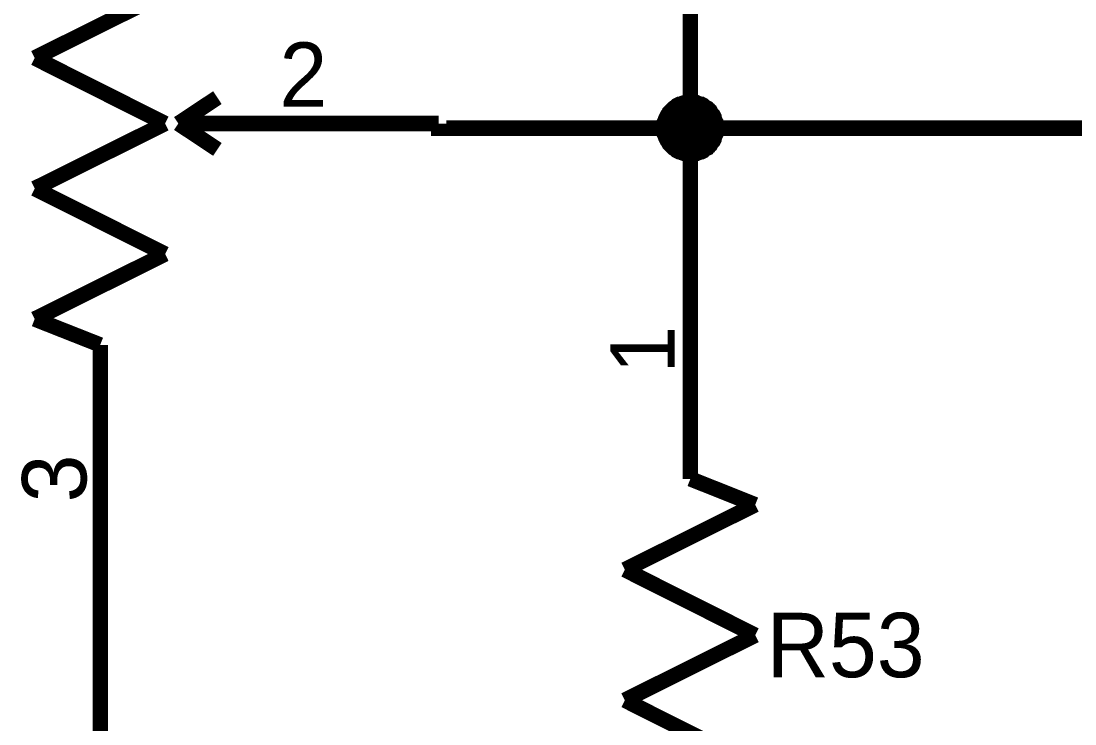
# Model space of a CAD drawing. Header units: millimetres. Extents: x 0 to 800, y 0 to 567.
# Drawn here: x 194.76 to 215.3, y 221.47 to 235.16 of the extents above; entities that cross this region are included whole.
import ezdxf

# ---------------------------------------------------------------- set-up
doc = ezdxf.new("R2010")
doc.units = ezdxf.units.MM
doc.layers.add('Sheet', color=255, linetype='Continuous')

msp = doc.modelspace()

# ---------------------------------------------------------------- linework, layer by layer
at = {"layer": 'Sheet'}
for points, const_width in [([(207.809, 239.622), (207.809, 234.549)], 0.3), ([(197.572, 235.702), (195.03, 234.437)], 0.3), ([(195.03, 234.437), (197.572, 233.16)], 0.3), ([(207.809, 234.549), (207.809, 233.07), (207.809, 231.323)], 0.3), ([(197.83, 233.16), (198.591, 233.664)], 0.3), ([(207.294, 233.07), (207.294, 233.093), (207.294, 233.126), (207.305, 233.149), (207.305, 233.171), (207.305, 233.194), (207.316, 233.216), (207.327, 233.25), (207.338, 233.272), (207.35, 233.294), (207.361, 233.317), (207.372, 233.328), (207.383, 233.35), (207.394, 233.373), (207.417, 233.395), (207.428, 233.406), (207.45, 233.429), (207.462, 233.44), (207.484, 233.462), (207.506, 233.474), (207.518, 233.485), (207.54, 233.507), (207.562, 233.518), (207.585, 233.53), (207.607, 233.53), (207.63, 233.541), (207.652, 233.552), (207.686, 233.563), (207.708, 233.563), (207.73, 233.563), (207.753, 233.574), (207.786, 233.574), (207.809, 233.574)], 0.3), ([(207.294, 233.07), (207.294, 233.093), (207.294, 233.126), (207.305, 233.149), (207.305, 233.171), (207.305, 233.194), (207.316, 233.216), (207.327, 233.25), (207.338, 233.272), (207.35, 233.294), (207.361, 233.317), (207.372, 233.328), (207.383, 233.35), (207.394, 233.373), (207.417, 233.395), (207.428, 233.406), (207.45, 233.429), (207.462, 233.44), (207.484, 233.462), (207.506, 233.474), (207.518, 233.485), (207.54, 233.507), (207.562, 233.518), (207.585, 233.53), (207.607, 233.53), (207.63, 233.541), (207.652, 233.552), (207.686, 233.563), (207.708, 233.563), (207.73, 233.563), (207.753, 233.574), (207.786, 233.574), (207.809, 233.574)], 0.3), ([(207.294, 233.07), (207.294, 233.093), (207.294, 233.126), (207.305, 233.149), (207.305, 233.171), (207.305, 233.194), (207.316, 233.216), (207.327, 233.25), (207.338, 233.272), (207.35, 233.294), (207.361, 233.317), (207.372, 233.328), (207.383, 233.35), (207.394, 233.373), (207.417, 233.395), (207.428, 233.406), (207.45, 233.429), (207.462, 233.44), (207.484, 233.462), (207.506, 233.474), (207.518, 233.485), (207.54, 233.507), (207.562, 233.518), (207.585, 233.53), (207.607, 233.53), (207.63, 233.541), (207.652, 233.552), (207.686, 233.563), (207.708, 233.563), (207.73, 233.563), (207.753, 233.574), (207.786, 233.574), (207.809, 233.574)], 0.3), ([(207.294, 233.07), (207.294, 233.093), (207.294, 233.126), (207.305, 233.149), (207.305, 233.171), (207.305, 233.194), (207.316, 233.216), (207.327, 233.25), (207.338, 233.272), (207.35, 233.294), (207.361, 233.317), (207.372, 233.328), (207.383, 233.35), (207.394, 233.373), (207.417, 233.395), (207.428, 233.406), (207.45, 233.429), (207.462, 233.44), (207.484, 233.462), (207.506, 233.474), (207.518, 233.485), (207.54, 233.507), (207.562, 233.518), (207.585, 233.53), (207.607, 233.53), (207.63, 233.541), (207.652, 233.552), (207.686, 233.563), (207.708, 233.563), (207.73, 233.563), (207.753, 233.574), (207.786, 233.574), (207.809, 233.574)], 0.3), ([(207.294, 233.07), (207.294, 233.093), (207.294, 233.126), (207.305, 233.149), (207.305, 233.171), (207.305, 233.194), (207.316, 233.216), (207.327, 233.25), (207.338, 233.272), (207.35, 233.294), (207.361, 233.317), (207.372, 233.328), (207.383, 233.35), (207.394, 233.373), (207.417, 233.395), (207.428, 233.406), (207.45, 233.429), (207.462, 233.44), (207.484, 233.462), (207.506, 233.474), (207.518, 233.485), (207.54, 233.507), (207.562, 233.518), (207.585, 233.53), (207.607, 233.53), (207.63, 233.541), (207.652, 233.552), (207.686, 233.563), (207.708, 233.563), (207.73, 233.563), (207.753, 233.574), (207.786, 233.574), (207.809, 233.574)], 0.3), ([(207.294, 233.07), (207.294, 233.093), (207.294, 233.126), (207.305, 233.149), (207.305, 233.171), (207.305, 233.194), (207.316, 233.216), (207.327, 233.25), (207.338, 233.272), (207.35, 233.294), (207.361, 233.317), (207.372, 233.328), (207.383, 233.35), (207.394, 233.373), (207.417, 233.395), (207.428, 233.406), (207.45, 233.429), (207.462, 233.44), (207.484, 233.462), (207.506, 233.474), (207.518, 233.485), (207.54, 233.507), (207.562, 233.518), (207.585, 233.53), (207.607, 233.53), (207.63, 233.541), (207.652, 233.552), (207.686, 233.563), (207.708, 233.563), (207.73, 233.563), (207.753, 233.574), (207.786, 233.574), (207.809, 233.574)], 0.3), ([(207.294, 233.07), (207.294, 233.093), (207.294, 233.126), (207.305, 233.149), (207.305, 233.171), (207.305, 233.194), (207.316, 233.216), (207.327, 233.25), (207.338, 233.272), (207.35, 233.294), (207.361, 233.317), (207.372, 233.328), (207.383, 233.35), (207.394, 233.373), (207.417, 233.395), (207.428, 233.406), (207.45, 233.429), (207.462, 233.44), (207.484, 233.462), (207.506, 233.474), (207.518, 233.485), (207.54, 233.507), (207.562, 233.518), (207.585, 233.53), (207.607, 233.53), (207.63, 233.541), (207.652, 233.552), (207.686, 233.563), (207.708, 233.563), (207.73, 233.563), (207.753, 233.574), (207.786, 233.574), (207.809, 233.574)], 0.0991), ([(207.294, 233.07), (207.294, 233.093), (207.294, 233.126), (207.305, 233.149), (207.305, 233.171), (207.305, 233.194), (207.316, 233.216), (207.327, 233.25), (207.338, 233.272), (207.35, 233.294), (207.361, 233.317), (207.372, 233.328), (207.383, 233.35), (207.394, 233.373), (207.417, 233.395), (207.428, 233.406), (207.45, 233.429), (207.462, 233.44), (207.484, 233.462), (207.506, 233.474), (207.518, 233.485), (207.54, 233.507), (207.562, 233.518), (207.585, 233.53), (207.607, 233.53), (207.63, 233.541), (207.652, 233.552), (207.686, 233.563), (207.708, 233.563), (207.73, 233.563), (207.753, 233.574), (207.786, 233.574), (207.809, 233.574)], 0.0991), ([(207.294, 233.07), (207.294, 233.093), (207.294, 233.126), (207.305, 233.149), (207.305, 233.171), (207.305, 233.194), (207.316, 233.216), (207.327, 233.25), (207.338, 233.272), (207.35, 233.294), (207.361, 233.317), (207.372, 233.328), (207.383, 233.35), (207.394, 233.373), (207.417, 233.395), (207.428, 233.406), (207.45, 233.429), (207.462, 233.44), (207.484, 233.462), (207.506, 233.474), (207.518, 233.485), (207.54, 233.507), (207.562, 233.518), (207.585, 233.53), (207.607, 233.53), (207.63, 233.541), (207.652, 233.552), (207.686, 233.563), (207.708, 233.563), (207.73, 233.563), (207.753, 233.574), (207.786, 233.574), (207.809, 233.574)], 0.0991), ([(207.294, 233.07), (207.294, 233.093), (207.294, 233.126), (207.305, 233.149), (207.305, 233.171), (207.305, 233.194), (207.316, 233.216), (207.327, 233.25), (207.338, 233.272), (207.35, 233.294), (207.361, 233.317), (207.372, 233.328), (207.383, 233.35), (207.394, 233.373), (207.417, 233.395), (207.428, 233.406), (207.45, 233.429), (207.462, 233.44), (207.484, 233.462), (207.506, 233.474), (207.518, 233.485), (207.54, 233.507), (207.562, 233.518), (207.585, 233.53), (207.607, 233.53), (207.63, 233.541), (207.652, 233.552), (207.686, 233.563), (207.708, 233.563), (207.73, 233.563), (207.753, 233.574), (207.786, 233.574), (207.809, 233.574)], 0.0991), ([(207.294, 233.07), (207.294, 233.093), (207.294, 233.126), (207.305, 233.149), (207.305, 233.171), (207.305, 233.194), (207.316, 233.216), (207.327, 233.25), (207.338, 233.272), (207.35, 233.294), (207.361, 233.317), (207.372, 233.328), (207.383, 233.35), (207.394, 233.373), (207.417, 233.395), (207.428, 233.406), (207.45, 233.429), (207.462, 233.44), (207.484, 233.462), (207.506, 233.474), (207.518, 233.485), (207.54, 233.507), (207.562, 233.518), (207.585, 233.53), (207.607, 233.53), (207.63, 233.541), (207.652, 233.552), (207.686, 233.563), (207.708, 233.563), (207.73, 233.563), (207.753, 233.574), (207.786, 233.574), (207.809, 233.574)], 0.0991), ([(207.294, 233.07), (207.294, 233.093), (207.294, 233.126), (207.305, 233.149), (207.305, 233.171), (207.305, 233.194), (207.316, 233.216), (207.327, 233.25), (207.338, 233.272), (207.35, 233.294), (207.361, 233.317), (207.372, 233.328), (207.383, 233.35), (207.394, 233.373), (207.417, 233.395), (207.428, 233.406), (207.45, 233.429), (207.462, 233.44), (207.484, 233.462), (207.506, 233.474), (207.518, 233.485), (207.54, 233.507), (207.562, 233.518), (207.585, 233.53), (207.607, 233.53), (207.63, 233.541), (207.652, 233.552), (207.686, 233.563), (207.708, 233.563), (207.73, 233.563), (207.753, 233.574), (207.786, 233.574), (207.809, 233.574)], 0.0991), ([(207.809, 233.574), (207.809, 233.574)], 0.3), ([(207.809, 233.574), (207.831, 233.574), (207.865, 233.574), (207.887, 233.563), (207.91, 233.563), (207.932, 233.563), (207.954, 233.552), (207.988, 233.541), (208.01, 233.53), (208.033, 233.53), (208.055, 233.518), (208.066, 233.507), (208.089, 233.485), (208.111, 233.474), (208.134, 233.462), (208.145, 233.44), (208.167, 233.429), (208.178, 233.406), (208.201, 233.395), (208.212, 233.373), (208.223, 233.35), (208.246, 233.328), (208.257, 233.317), (208.268, 233.294), (208.268, 233.272), (208.279, 233.25), (208.29, 233.216), (208.302, 233.194), (208.302, 233.171), (208.302, 233.149), (208.313, 233.126), (208.313, 233.093), (208.313, 233.07)], 0.3), ([(207.809, 233.574), (207.809, 233.574)], 0.3), ([(207.809, 233.574), (207.831, 233.574), (207.865, 233.574), (207.887, 233.563), (207.91, 233.563), (207.932, 233.563), (207.954, 233.552), (207.988, 233.541), (208.01, 233.53), (208.033, 233.53), (208.055, 233.518), (208.066, 233.507), (208.089, 233.485), (208.111, 233.474), (208.134, 233.462), (208.145, 233.44), (208.167, 233.429), (208.178, 233.406), (208.201, 233.395), (208.212, 233.373), (208.223, 233.35), (208.246, 233.328), (208.257, 233.317), (208.268, 233.294), (208.268, 233.272), (208.279, 233.25), (208.29, 233.216), (208.302, 233.194), (208.302, 233.171), (208.302, 233.149), (208.313, 233.126), (208.313, 233.093), (208.313, 233.07)], 0.3), ([(207.809, 233.574), (207.809, 233.574)], 0.3), ([(207.809, 233.574), (207.831, 233.574), (207.865, 233.574), (207.887, 233.563), (207.91, 233.563), (207.932, 233.563), (207.954, 233.552), (207.988, 233.541), (208.01, 233.53), (208.033, 233.53), (208.055, 233.518), (208.066, 233.507), (208.089, 233.485), (208.111, 233.474), (208.134, 233.462), (208.145, 233.44), (208.167, 233.429), (208.178, 233.406), (208.201, 233.395), (208.212, 233.373), (208.223, 233.35), (208.246, 233.328), (208.257, 233.317), (208.268, 233.294), (208.268, 233.272), (208.279, 233.25), (208.29, 233.216), (208.302, 233.194), (208.302, 233.171), (208.302, 233.149), (208.313, 233.126), (208.313, 233.093), (208.313, 233.07)], 0.3), ([(207.809, 233.574), (207.809, 233.574)], 0.3), ([(207.809, 233.574), (207.831, 233.574), (207.865, 233.574), (207.887, 233.563), (207.91, 233.563), (207.932, 233.563), (207.954, 233.552), (207.988, 233.541), (208.01, 233.53), (208.033, 233.53), (208.055, 233.518), (208.066, 233.507), (208.089, 233.485), (208.111, 233.474), (208.134, 233.462), (208.145, 233.44), (208.167, 233.429), (208.178, 233.406), (208.201, 233.395), (208.212, 233.373), (208.223, 233.35), (208.246, 233.328), (208.257, 233.317), (208.268, 233.294), (208.268, 233.272), (208.279, 233.25), (208.29, 233.216), (208.302, 233.194), (208.302, 233.171), (208.302, 233.149), (208.313, 233.126), (208.313, 233.093), (208.313, 233.07)], 0.3), ([(207.809, 233.574), (207.809, 233.574)], 0.3), ([(207.809, 233.574), (207.831, 233.574), (207.865, 233.574), (207.887, 233.563), (207.91, 233.563), (207.932, 233.563), (207.954, 233.552), (207.988, 233.541), (208.01, 233.53), (208.033, 233.53), (208.055, 233.518), (208.066, 233.507), (208.089, 233.485), (208.111, 233.474), (208.134, 233.462), (208.145, 233.44), (208.167, 233.429), (208.178, 233.406), (208.201, 233.395), (208.212, 233.373), (208.223, 233.35), (208.246, 233.328), (208.257, 233.317), (208.268, 233.294), (208.268, 233.272), (208.279, 233.25), (208.29, 233.216), (208.302, 233.194), (208.302, 233.171), (208.302, 233.149), (208.313, 233.126), (208.313, 233.093), (208.313, 233.07)], 0.3), ([(207.809, 233.574), (207.809, 233.574)], 0.3), ([(207.809, 233.574), (207.831, 233.574), (207.865, 233.574), (207.887, 233.563), (207.91, 233.563), (207.932, 233.563), (207.954, 233.552), (207.988, 233.541), (208.01, 233.53), (208.033, 233.53), (208.055, 233.518), (208.066, 233.507), (208.089, 233.485), (208.111, 233.474), (208.134, 233.462), (208.145, 233.44), (208.167, 233.429), (208.178, 233.406), (208.201, 233.395), (208.212, 233.373), (208.223, 233.35), (208.246, 233.328), (208.257, 233.317), (208.268, 233.294), (208.268, 233.272), (208.279, 233.25), (208.29, 233.216), (208.302, 233.194), (208.302, 233.171), (208.302, 233.149), (208.313, 233.126), (208.313, 233.093), (208.313, 233.07)], 0.3), ([(207.809, 233.574), (207.809, 233.574)], 0.0991), ([(207.809, 233.574), (207.831, 233.574), (207.865, 233.574), (207.887, 233.563), (207.91, 233.563), (207.932, 233.563), (207.954, 233.552), (207.988, 233.541), (208.01, 233.53), (208.033, 233.53), (208.055, 233.518), (208.066, 233.507), (208.089, 233.485), (208.111, 233.474), (208.134, 233.462), (208.145, 233.44), (208.167, 233.429), (208.178, 233.406), (208.201, 233.395), (208.212, 233.373), (208.223, 233.35), (208.246, 233.328), (208.257, 233.317), (208.268, 233.294), (208.268, 233.272), (208.279, 233.25), (208.29, 233.216), (208.302, 233.194), (208.302, 233.171), (208.302, 233.149), (208.313, 233.126), (208.313, 233.093), (208.313, 233.07)], 0.0991), ([(207.809, 233.574), (207.809, 233.574)], 0.0991), ([(207.809, 233.574), (207.831, 233.574), (207.865, 233.574), (207.887, 233.563), (207.91, 233.563), (207.932, 233.563), (207.954, 233.552), (207.988, 233.541), (208.01, 233.53), (208.033, 233.53), (208.055, 233.518), (208.066, 233.507), (208.089, 233.485), (208.111, 233.474), (208.134, 233.462), (208.145, 233.44), (208.167, 233.429), (208.178, 233.406), (208.201, 233.395), (208.212, 233.373), (208.223, 233.35), (208.246, 233.328), (208.257, 233.317), (208.268, 233.294), (208.268, 233.272), (208.279, 233.25), (208.29, 233.216), (208.302, 233.194), (208.302, 233.171), (208.302, 233.149), (208.313, 233.126), (208.313, 233.093), (208.313, 233.07)], 0.0991), ([(207.809, 233.574), (207.809, 233.574)], 0.0991), ([(207.809, 233.574), (207.831, 233.574), (207.865, 233.574), (207.887, 233.563), (207.91, 233.563), (207.932, 233.563), (207.954, 233.552), (207.988, 233.541), (208.01, 233.53), (208.033, 233.53), (208.055, 233.518), (208.066, 233.507), (208.089, 233.485), (208.111, 233.474), (208.134, 233.462), (208.145, 233.44), (208.167, 233.429), (208.178, 233.406), (208.201, 233.395), (208.212, 233.373), (208.223, 233.35), (208.246, 233.328), (208.257, 233.317), (208.268, 233.294), (208.268, 233.272), (208.279, 233.25), (208.29, 233.216), (208.302, 233.194), (208.302, 233.171), (208.302, 233.149), (208.313, 233.126), (208.313, 233.093), (208.313, 233.07)], 0.0991), ([(207.809, 233.574), (207.809, 233.574)], 0.0991), ([(207.809, 233.574), (207.831, 233.574), (207.865, 233.574), (207.887, 233.563), (207.91, 233.563), (207.932, 233.563), (207.954, 233.552), (207.988, 233.541), (208.01, 233.53), (208.033, 233.53), (208.055, 233.518), (208.066, 233.507), (208.089, 233.485), (208.111, 233.474), (208.134, 233.462), (208.145, 233.44), (208.167, 233.429), (208.178, 233.406), (208.201, 233.395), (208.212, 233.373), (208.223, 233.35), (208.246, 233.328), (208.257, 233.317), (208.268, 233.294), (208.268, 233.272), (208.279, 233.25), (208.29, 233.216), (208.302, 233.194), (208.302, 233.171), (208.302, 233.149), (208.313, 233.126), (208.313, 233.093), (208.313, 233.07)], 0.0991), ([(207.809, 233.574), (207.809, 233.574)], 0.0991), ([(207.809, 233.574), (207.831, 233.574), (207.865, 233.574), (207.887, 233.563), (207.91, 233.563), (207.932, 233.563), (207.954, 233.552), (207.988, 233.541), (208.01, 233.53), (208.033, 233.53), (208.055, 233.518), (208.066, 233.507), (208.089, 233.485), (208.111, 233.474), (208.134, 233.462), (208.145, 233.44), (208.167, 233.429), (208.178, 233.406), (208.201, 233.395), (208.212, 233.373), (208.223, 233.35), (208.246, 233.328), (208.257, 233.317), (208.268, 233.294), (208.268, 233.272), (208.279, 233.25), (208.29, 233.216), (208.302, 233.194), (208.302, 233.171), (208.302, 233.149), (208.313, 233.126), (208.313, 233.093), (208.313, 233.07)], 0.0991), ([(207.809, 233.574), (207.809, 233.574)], 0.0991), ([(207.809, 233.574), (207.831, 233.574), (207.865, 233.574), (207.887, 233.563), (207.91, 233.563), (207.932, 233.563), (207.954, 233.552), (207.988, 233.541), (208.01, 233.53), (208.033, 233.53), (208.055, 233.518), (208.066, 233.507), (208.089, 233.485), (208.111, 233.474), (208.134, 233.462), (208.145, 233.44), (208.167, 233.429), (208.178, 233.406), (208.201, 233.395), (208.212, 233.373), (208.223, 233.35), (208.246, 233.328), (208.257, 233.317), (208.268, 233.294), (208.268, 233.272), (208.279, 233.25), (208.29, 233.216), (208.302, 233.194), (208.302, 233.171), (208.302, 233.149), (208.313, 233.126), (208.313, 233.093), (208.313, 233.07)], 0.0991), ([(197.572, 233.16), (195.03, 231.894)], 0.3), ([(197.83, 233.16), (198.591, 232.656)], 0.3), ([(197.83, 233.16), (202.903, 233.16)], 0.3), ([(202.903, 233.16), (202.903, 233.07), (207.809, 233.07)], 0.3), ([(207.809, 232.566), (207.786, 232.566), (207.753, 232.566), (207.73, 232.578), (207.708, 232.578), (207.686, 232.578), (207.652, 232.589), (207.63, 232.6), (207.607, 232.611), (207.585, 232.611), (207.562, 232.622), (207.54, 232.634), (207.518, 232.656), (207.506, 232.667), (207.484, 232.678), (207.462, 232.701), (207.45, 232.712), (207.428, 232.734), (207.417, 232.746), (207.394, 232.768), (207.383, 232.79), (207.372, 232.813), (207.361, 232.824), (207.35, 232.846), (207.338, 232.869), (207.327, 232.891), (207.316, 232.925), (207.305, 232.947), (207.305, 232.97), (207.305, 232.992), (207.294, 233.014), (207.294, 233.048), (207.294, 233.07)], 0.3), ([(207.294, 233.07), (207.294, 233.07)], 0.3), ([(207.809, 232.566), (207.786, 232.566), (207.753, 232.566), (207.73, 232.578), (207.708, 232.578), (207.686, 232.578), (207.652, 232.589), (207.63, 232.6), (207.607, 232.611), (207.585, 232.611), (207.562, 232.622), (207.54, 232.634), (207.518, 232.656), (207.506, 232.667), (207.484, 232.678), (207.462, 232.701), (207.45, 232.712), (207.428, 232.734), (207.417, 232.746), (207.394, 232.768), (207.383, 232.79), (207.372, 232.813), (207.361, 232.824), (207.35, 232.846), (207.338, 232.869), (207.327, 232.891), (207.316, 232.925), (207.305, 232.947), (207.305, 232.97), (207.305, 232.992), (207.294, 233.014), (207.294, 233.048), (207.294, 233.07)], 0.3), ([(207.294, 233.07), (207.294, 233.07)], 0.3), ([(207.809, 232.566), (207.786, 232.566), (207.753, 232.566), (207.73, 232.578), (207.708, 232.578), (207.686, 232.578), (207.652, 232.589), (207.63, 232.6), (207.607, 232.611), (207.585, 232.611), (207.562, 232.622), (207.54, 232.634), (207.518, 232.656), (207.506, 232.667), (207.484, 232.678), (207.462, 232.701), (207.45, 232.712), (207.428, 232.734), (207.417, 232.746), (207.394, 232.768), (207.383, 232.79), (207.372, 232.813), (207.361, 232.824), (207.35, 232.846), (207.338, 232.869), (207.327, 232.891), (207.316, 232.925), (207.305, 232.947), (207.305, 232.97), (207.305, 232.992), (207.294, 233.014), (207.294, 233.048), (207.294, 233.07)], 0.3), ([(207.294, 233.07), (207.294, 233.07)], 0.3), ([(207.809, 232.566), (207.786, 232.566), (207.753, 232.566), (207.73, 232.578), (207.708, 232.578), (207.686, 232.578), (207.652, 232.589), (207.63, 232.6), (207.607, 232.611), (207.585, 232.611), (207.562, 232.622), (207.54, 232.634), (207.518, 232.656), (207.506, 232.667), (207.484, 232.678), (207.462, 232.701), (207.45, 232.712), (207.428, 232.734), (207.417, 232.746), (207.394, 232.768), (207.383, 232.79), (207.372, 232.813), (207.361, 232.824), (207.35, 232.846), (207.338, 232.869), (207.327, 232.891), (207.316, 232.925), (207.305, 232.947), (207.305, 232.97), (207.305, 232.992), (207.294, 233.014), (207.294, 233.048), (207.294, 233.07)], 0.3), ([(207.294, 233.07), (207.294, 233.07)], 0.3), ([(207.809, 232.566), (207.786, 232.566), (207.753, 232.566), (207.73, 232.578), (207.708, 232.578), (207.686, 232.578), (207.652, 232.589), (207.63, 232.6), (207.607, 232.611), (207.585, 232.611), (207.562, 232.622), (207.54, 232.634), (207.518, 232.656), (207.506, 232.667), (207.484, 232.678), (207.462, 232.701), (207.45, 232.712), (207.428, 232.734), (207.417, 232.746), (207.394, 232.768), (207.383, 232.79), (207.372, 232.813), (207.361, 232.824), (207.35, 232.846), (207.338, 232.869), (207.327, 232.891), (207.316, 232.925), (207.305, 232.947), (207.305, 232.97), (207.305, 232.992), (207.294, 233.014), (207.294, 233.048), (207.294, 233.07)], 0.3), ([(207.294, 233.07), (207.294, 233.07)], 0.3), ([(207.809, 232.566), (207.786, 232.566), (207.753, 232.566), (207.73, 232.578), (207.708, 232.578), (207.686, 232.578), (207.652, 232.589), (207.63, 232.6), (207.607, 232.611), (207.585, 232.611), (207.562, 232.622), (207.54, 232.634), (207.518, 232.656), (207.506, 232.667), (207.484, 232.678), (207.462, 232.701), (207.45, 232.712), (207.428, 232.734), (207.417, 232.746), (207.394, 232.768), (207.383, 232.79), (207.372, 232.813), (207.361, 232.824), (207.35, 232.846), (207.338, 232.869), (207.327, 232.891), (207.316, 232.925), (207.305, 232.947), (207.305, 232.97), (207.305, 232.992), (207.294, 233.014), (207.294, 233.048), (207.294, 233.07)], 0.3), ([(207.294, 233.07), (207.294, 233.07)], 0.3), ([(207.809, 232.566), (207.786, 232.566), (207.753, 232.566), (207.73, 232.578), (207.708, 232.578), (207.686, 232.578), (207.652, 232.589), (207.63, 232.6), (207.607, 232.611), (207.585, 232.611), (207.562, 232.622), (207.54, 232.634), (207.518, 232.656), (207.506, 232.667), (207.484, 232.678), (207.462, 232.701), (207.45, 232.712), (207.428, 232.734), (207.417, 232.746), (207.394, 232.768), (207.383, 232.79), (207.372, 232.813), (207.361, 232.824), (207.35, 232.846), (207.338, 232.869), (207.327, 232.891), (207.316, 232.925), (207.305, 232.947), (207.305, 232.97), (207.305, 232.992), (207.294, 233.014), (207.294, 233.048), (207.294, 233.07)], 0.0991), ([(207.294, 233.07), (207.294, 233.07)], 0.0991), ([(207.809, 232.566), (207.786, 232.566), (207.753, 232.566), (207.73, 232.578), (207.708, 232.578), (207.686, 232.578), (207.652, 232.589), (207.63, 232.6), (207.607, 232.611), (207.585, 232.611), (207.562, 232.622), (207.54, 232.634), (207.518, 232.656), (207.506, 232.667), (207.484, 232.678), (207.462, 232.701), (207.45, 232.712), (207.428, 232.734), (207.417, 232.746), (207.394, 232.768), (207.383, 232.79), (207.372, 232.813), (207.361, 232.824), (207.35, 232.846), (207.338, 232.869), (207.327, 232.891), (207.316, 232.925), (207.305, 232.947), (207.305, 232.97), (207.305, 232.992), (207.294, 233.014), (207.294, 233.048), (207.294, 233.07)], 0.0991), ([(207.294, 233.07), (207.294, 233.07)], 0.0991), ([(207.809, 232.566), (207.786, 232.566), (207.753, 232.566), (207.73, 232.578), (207.708, 232.578), (207.686, 232.578), (207.652, 232.589), (207.63, 232.6), (207.607, 232.611), (207.585, 232.611), (207.562, 232.622), (207.54, 232.634), (207.518, 232.656), (207.506, 232.667), (207.484, 232.678), (207.462, 232.701), (207.45, 232.712), (207.428, 232.734), (207.417, 232.746), (207.394, 232.768), (207.383, 232.79), (207.372, 232.813), (207.361, 232.824), (207.35, 232.846), (207.338, 232.869), (207.327, 232.891), (207.316, 232.925), (207.305, 232.947), (207.305, 232.97), (207.305, 232.992), (207.294, 233.014), (207.294, 233.048), (207.294, 233.07)], 0.0991), ([(207.294, 233.07), (207.294, 233.07)], 0.0991), ([(207.809, 232.566), (207.786, 232.566), (207.753, 232.566), (207.73, 232.578), (207.708, 232.578), (207.686, 232.578), (207.652, 232.589), (207.63, 232.6), (207.607, 232.611), (207.585, 232.611), (207.562, 232.622), (207.54, 232.634), (207.518, 232.656), (207.506, 232.667), (207.484, 232.678), (207.462, 232.701), (207.45, 232.712), (207.428, 232.734), (207.417, 232.746), (207.394, 232.768), (207.383, 232.79), (207.372, 232.813), (207.361, 232.824), (207.35, 232.846), (207.338, 232.869), (207.327, 232.891), (207.316, 232.925), (207.305, 232.947), (207.305, 232.97), (207.305, 232.992), (207.294, 233.014), (207.294, 233.048), (207.294, 233.07)], 0.0991), ([(207.294, 233.07), (207.294, 233.07)], 0.0991), ([(207.809, 232.566), (207.786, 232.566), (207.753, 232.566), (207.73, 232.578), (207.708, 232.578), (207.686, 232.578), (207.652, 232.589), (207.63, 232.6), (207.607, 232.611), (207.585, 232.611), (207.562, 232.622), (207.54, 232.634), (207.518, 232.656), (207.506, 232.667), (207.484, 232.678), (207.462, 232.701), (207.45, 232.712), (207.428, 232.734), (207.417, 232.746), (207.394, 232.768), (207.383, 232.79), (207.372, 232.813), (207.361, 232.824), (207.35, 232.846), (207.338, 232.869), (207.327, 232.891), (207.316, 232.925), (207.305, 232.947), (207.305, 232.97), (207.305, 232.992), (207.294, 233.014), (207.294, 233.048), (207.294, 233.07)], 0.0991), ([(207.294, 233.07), (207.294, 233.07)], 0.0991), ([(207.809, 232.566), (207.786, 232.566), (207.753, 232.566), (207.73, 232.578), (207.708, 232.578), (207.686, 232.578), (207.652, 232.589), (207.63, 232.6), (207.607, 232.611), (207.585, 232.611), (207.562, 232.622), (207.54, 232.634), (207.518, 232.656), (207.506, 232.667), (207.484, 232.678), (207.462, 232.701), (207.45, 232.712), (207.428, 232.734), (207.417, 232.746), (207.394, 232.768), (207.383, 232.79), (207.372, 232.813), (207.361, 232.824), (207.35, 232.846), (207.338, 232.869), (207.327, 232.891), (207.316, 232.925), (207.305, 232.947), (207.305, 232.97), (207.305, 232.992), (207.294, 233.014), (207.294, 233.048), (207.294, 233.07)], 0.0991), ([(207.294, 233.07), (207.294, 233.07)], 0.0991), ([(208.313, 233.07), (208.313, 233.048), (208.313, 233.014), (208.302, 232.992), (208.302, 232.97), (208.302, 232.947), (208.29, 232.925), (208.279, 232.891), (208.268, 232.869), (208.268, 232.846), (208.257, 232.824), (208.246, 232.813), (208.223, 232.79), (208.212, 232.768), (208.201, 232.746), (208.178, 232.734), (208.167, 232.712), (208.145, 232.701), (208.134, 232.678), (208.111, 232.667), (208.089, 232.656), (208.066, 232.634), (208.055, 232.622), (208.033, 232.611), (208.01, 232.611), (207.988, 232.6), (207.954, 232.589), (207.932, 232.578), (207.91, 232.578), (207.887, 232.578), (207.865, 232.566), (207.831, 232.566), (207.809, 232.566)], 0.3), ([(208.313, 233.07), (208.313, 233.048), (208.313, 233.014), (208.302, 232.992), (208.302, 232.97), (208.302, 232.947), (208.29, 232.925), (208.279, 232.891), (208.268, 232.869), (208.268, 232.846), (208.257, 232.824), (208.246, 232.813), (208.223, 232.79), (208.212, 232.768), (208.201, 232.746), (208.178, 232.734), (208.167, 232.712), (208.145, 232.701), (208.134, 232.678), (208.111, 232.667), (208.089, 232.656), (208.066, 232.634), (208.055, 232.622), (208.033, 232.611), (208.01, 232.611), (207.988, 232.6), (207.954, 232.589), (207.932, 232.578), (207.91, 232.578), (207.887, 232.578), (207.865, 232.566), (207.831, 232.566), (207.809, 232.566)], 0.3), ([(217.25, 232.992), (217.25, 233.07), (207.809, 233.07)], 0.3), ([(208.313, 233.07), (208.313, 233.048), (208.313, 233.014), (208.302, 232.992), (208.302, 232.97), (208.302, 232.947), (208.29, 232.925), (208.279, 232.891), (208.268, 232.869), (208.268, 232.846), (208.257, 232.824), (208.246, 232.813), (208.223, 232.79), (208.212, 232.768), (208.201, 232.746), (208.178, 232.734), (208.167, 232.712), (208.145, 232.701), (208.134, 232.678), (208.111, 232.667), (208.089, 232.656), (208.066, 232.634), (208.055, 232.622), (208.033, 232.611), (208.01, 232.611), (207.988, 232.6), (207.954, 232.589), (207.932, 232.578), (207.91, 232.578), (207.887, 232.578), (207.865, 232.566), (207.831, 232.566), (207.809, 232.566)], 0.3), ([(208.313, 233.07), (208.313, 233.048), (208.313, 233.014), (208.302, 232.992), (208.302, 232.97), (208.302, 232.947), (208.29, 232.925), (208.279, 232.891), (208.268, 232.869), (208.268, 232.846), (208.257, 232.824), (208.246, 232.813), (208.223, 232.79), (208.212, 232.768), (208.201, 232.746), (208.178, 232.734), (208.167, 232.712), (208.145, 232.701), (208.134, 232.678), (208.111, 232.667), (208.089, 232.656), (208.066, 232.634), (208.055, 232.622), (208.033, 232.611), (208.01, 232.611), (207.988, 232.6), (207.954, 232.589), (207.932, 232.578), (207.91, 232.578), (207.887, 232.578), (207.865, 232.566), (207.831, 232.566), (207.809, 232.566)], 0.3), ([(208.313, 233.07), (208.313, 233.048), (208.313, 233.014), (208.302, 232.992), (208.302, 232.97), (208.302, 232.947), (208.29, 232.925), (208.279, 232.891), (208.268, 232.869), (208.268, 232.846), (208.257, 232.824), (208.246, 232.813), (208.223, 232.79), (208.212, 232.768), (208.201, 232.746), (208.178, 232.734), (208.167, 232.712), (208.145, 232.701), (208.134, 232.678), (208.111, 232.667), (208.089, 232.656), (208.066, 232.634), (208.055, 232.622), (208.033, 232.611), (208.01, 232.611), (207.988, 232.6), (207.954, 232.589), (207.932, 232.578), (207.91, 232.578), (207.887, 232.578), (207.865, 232.566), (207.831, 232.566), (207.809, 232.566)], 0.3), ([(208.313, 233.07), (208.313, 233.048), (208.313, 233.014), (208.302, 232.992), (208.302, 232.97), (208.302, 232.947), (208.29, 232.925), (208.279, 232.891), (208.268, 232.869), (208.268, 232.846), (208.257, 232.824), (208.246, 232.813), (208.223, 232.79), (208.212, 232.768), (208.201, 232.746), (208.178, 232.734), (208.167, 232.712), (208.145, 232.701), (208.134, 232.678), (208.111, 232.667), (208.089, 232.656), (208.066, 232.634), (208.055, 232.622), (208.033, 232.611), (208.01, 232.611), (207.988, 232.6), (207.954, 232.589), (207.932, 232.578), (207.91, 232.578), (207.887, 232.578), (207.865, 232.566), (207.831, 232.566), (207.809, 232.566)], 0.3), ([(208.313, 233.07), (208.313, 233.048), (208.313, 233.014), (208.302, 232.992), (208.302, 232.97), (208.302, 232.947), (208.29, 232.925), (208.279, 232.891), (208.268, 232.869), (208.268, 232.846), (208.257, 232.824), (208.246, 232.813), (208.223, 232.79), (208.212, 232.768), (208.201, 232.746), (208.178, 232.734), (208.167, 232.712), (208.145, 232.701), (208.134, 232.678), (208.111, 232.667), (208.089, 232.656), (208.066, 232.634), (208.055, 232.622), (208.033, 232.611), (208.01, 232.611), (207.988, 232.6), (207.954, 232.589), (207.932, 232.578), (207.91, 232.578), (207.887, 232.578), (207.865, 232.566), (207.831, 232.566), (207.809, 232.566)], 0.0991), ([(208.313, 233.07), (208.313, 233.048), (208.313, 233.014), (208.302, 232.992), (208.302, 232.97), (208.302, 232.947), (208.29, 232.925), (208.279, 232.891), (208.268, 232.869), (208.268, 232.846), (208.257, 232.824), (208.246, 232.813), (208.223, 232.79), (208.212, 232.768), (208.201, 232.746), (208.178, 232.734), (208.167, 232.712), (208.145, 232.701), (208.134, 232.678), (208.111, 232.667), (208.089, 232.656), (208.066, 232.634), (208.055, 232.622), (208.033, 232.611), (208.01, 232.611), (207.988, 232.6), (207.954, 232.589), (207.932, 232.578), (207.91, 232.578), (207.887, 232.578), (207.865, 232.566), (207.831, 232.566), (207.809, 232.566)], 0.0991), ([(208.313, 233.07), (208.313, 233.048), (208.313, 233.014), (208.302, 232.992), (208.302, 232.97), (208.302, 232.947), (208.29, 232.925), (208.279, 232.891), (208.268, 232.869), (208.268, 232.846), (208.257, 232.824), (208.246, 232.813), (208.223, 232.79), (208.212, 232.768), (208.201, 232.746), (208.178, 232.734), (208.167, 232.712), (208.145, 232.701), (208.134, 232.678), (208.111, 232.667), (208.089, 232.656), (208.066, 232.634), (208.055, 232.622), (208.033, 232.611), (208.01, 232.611), (207.988, 232.6), (207.954, 232.589), (207.932, 232.578), (207.91, 232.578), (207.887, 232.578), (207.865, 232.566), (207.831, 232.566), (207.809, 232.566)], 0.0991), ([(208.313, 233.07), (208.313, 233.048), (208.313, 233.014), (208.302, 232.992), (208.302, 232.97), (208.302, 232.947), (208.29, 232.925), (208.279, 232.891), (208.268, 232.869), (208.268, 232.846), (208.257, 232.824), (208.246, 232.813), (208.223, 232.79), (208.212, 232.768), (208.201, 232.746), (208.178, 232.734), (208.167, 232.712), (208.145, 232.701), (208.134, 232.678), (208.111, 232.667), (208.089, 232.656), (208.066, 232.634), (208.055, 232.622), (208.033, 232.611), (208.01, 232.611), (207.988, 232.6), (207.954, 232.589), (207.932, 232.578), (207.91, 232.578), (207.887, 232.578), (207.865, 232.566), (207.831, 232.566), (207.809, 232.566)], 0.0991), ([(208.313, 233.07), (208.313, 233.048), (208.313, 233.014), (208.302, 232.992), (208.302, 232.97), (208.302, 232.947), (208.29, 232.925), (208.279, 232.891), (208.268, 232.869), (208.268, 232.846), (208.257, 232.824), (208.246, 232.813), (208.223, 232.79), (208.212, 232.768), (208.201, 232.746), (208.178, 232.734), (208.167, 232.712), (208.145, 232.701), (208.134, 232.678), (208.111, 232.667), (208.089, 232.656), (208.066, 232.634), (208.055, 232.622), (208.033, 232.611), (208.01, 232.611), (207.988, 232.6), (207.954, 232.589), (207.932, 232.578), (207.91, 232.578), (207.887, 232.578), (207.865, 232.566), (207.831, 232.566), (207.809, 232.566)], 0.0991), ([(208.313, 233.07), (208.313, 233.048), (208.313, 233.014), (208.302, 232.992), (208.302, 232.97), (208.302, 232.947), (208.29, 232.925), (208.279, 232.891), (208.268, 232.869), (208.268, 232.846), (208.257, 232.824), (208.246, 232.813), (208.223, 232.79), (208.212, 232.768), (208.201, 232.746), (208.178, 232.734), (208.167, 232.712), (208.145, 232.701), (208.134, 232.678), (208.111, 232.667), (208.089, 232.656), (208.066, 232.634), (208.055, 232.622), (208.033, 232.611), (208.01, 232.611), (207.988, 232.6), (207.954, 232.589), (207.932, 232.578), (207.91, 232.578), (207.887, 232.578), (207.865, 232.566), (207.831, 232.566), (207.809, 232.566)], 0.0991), ([(208.313, 233.07), (208.313, 233.07), (208.313, 233.07), (208.313, 233.07), (208.313, 233.07), (208.313, 233.07), (208.313, 233.07), (208.313, 233.07), (208.313, 233.07), (208.313, 233.07), (208.313, 233.07), (208.313, 233.07), (208.313, 233.07), (208.313, 233.07), (208.313, 233.07), (208.313, 233.07), (208.313, 233.07), (208.313, 233.07), (208.313, 233.07), (208.313, 233.07), (208.313, 233.07), (208.313, 233.07), (208.313, 233.07), (208.313, 233.07), (208.313, 233.07), (208.313, 233.07), (208.313, 233.07), (208.313, 233.07), (208.313, 233.07), (208.313, 233.07), (208.313, 233.07), (208.313, 233.07), (208.313, 233.07)], 0.3), ([(208.313, 233.07), (208.313, 233.07)], 0.3), ([(208.313, 233.07), (208.313, 233.07), (208.313, 233.07), (208.313, 233.07), (208.313, 233.07), (208.313, 233.07), (208.313, 233.07), (208.313, 233.07), (208.313, 233.07), (208.313, 233.07), (208.313, 233.07), (208.313, 233.07), (208.313, 233.07), (208.313, 233.07), (208.313, 233.07), (208.313, 233.07), (208.313, 233.07), (208.313, 233.07), (208.313, 233.07), (208.313, 233.07), (208.313, 233.07), (208.313, 233.07), (208.313, 233.07), (208.313, 233.07), (208.313, 233.07), (208.313, 233.07), (208.313, 233.07), (208.313, 233.07), (208.313, 233.07), (208.313, 233.07), (208.313, 233.07), (208.313, 233.07), (208.313, 233.07)], 0.3), ([(208.313, 233.07), (208.313, 233.07)], 0.3), ([(208.313, 233.07), (208.313, 233.07), (208.313, 233.07), (208.313, 233.07), (208.313, 233.07), (208.313, 233.07), (208.313, 233.07), (208.313, 233.07), (208.313, 233.07), (208.313, 233.07), (208.313, 233.07), (208.313, 233.07), (208.313, 233.07), (208.313, 233.07), (208.313, 233.07), (208.313, 233.07), (208.313, 233.07), (208.313, 233.07), (208.313, 233.07), (208.313, 233.07), (208.313, 233.07), (208.313, 233.07), (208.313, 233.07), (208.313, 233.07), (208.313, 233.07), (208.313, 233.07), (208.313, 233.07), (208.313, 233.07), (208.313, 233.07), (208.313, 233.07), (208.313, 233.07), (208.313, 233.07), (208.313, 233.07)], 0.3), ([(208.313, 233.07), (208.313, 233.07)], 0.3), ([(208.313, 233.07), (208.313, 233.07), (208.313, 233.07), (208.313, 233.07), (208.313, 233.07), (208.313, 233.07), (208.313, 233.07), (208.313, 233.07), (208.313, 233.07), (208.313, 233.07), (208.313, 233.07), (208.313, 233.07), (208.313, 233.07), (208.313, 233.07), (208.313, 233.07), (208.313, 233.07), (208.313, 233.07), (208.313, 233.07), (208.313, 233.07), (208.313, 233.07), (208.313, 233.07), (208.313, 233.07), (208.313, 233.07), (208.313, 233.07), (208.313, 233.07), (208.313, 233.07), (208.313, 233.07), (208.313, 233.07), (208.313, 233.07), (208.313, 233.07), (208.313, 233.07), (208.313, 233.07), (208.313, 233.07)], 0.3), ([(208.313, 233.07), (208.313, 233.07)], 0.3), ([(208.313, 233.07), (208.313, 233.07), (208.313, 233.07), (208.313, 233.07), (208.313, 233.07), (208.313, 233.07), (208.313, 233.07), (208.313, 233.07), (208.313, 233.07), (208.313, 233.07), (208.313, 233.07), (208.313, 233.07), (208.313, 233.07), (208.313, 233.07), (208.313, 233.07), (208.313, 233.07), (208.313, 233.07), (208.313, 233.07), (208.313, 233.07), (208.313, 233.07), (208.313, 233.07), (208.313, 233.07), (208.313, 233.07), (208.313, 233.07), (208.313, 233.07), (208.313, 233.07), (208.313, 233.07), (208.313, 233.07), (208.313, 233.07), (208.313, 233.07), (208.313, 233.07), (208.313, 233.07), (208.313, 233.07)], 0.3), ([(208.313, 233.07), (208.313, 233.07)], 0.3), ([(208.313, 233.07), (208.313, 233.07), (208.313, 233.07), (208.313, 233.07), (208.313, 233.07), (208.313, 233.07), (208.313, 233.07), (208.313, 233.07), (208.313, 233.07), (208.313, 233.07), (208.313, 233.07), (208.313, 233.07), (208.313, 233.07), (208.313, 233.07), (208.313, 233.07), (208.313, 233.07), (208.313, 233.07), (208.313, 233.07), (208.313, 233.07), (208.313, 233.07), (208.313, 233.07), (208.313, 233.07), (208.313, 233.07), (208.313, 233.07), (208.313, 233.07), (208.313, 233.07), (208.313, 233.07), (208.313, 233.07), (208.313, 233.07), (208.313, 233.07), (208.313, 233.07), (208.313, 233.07), (208.313, 233.07)], 0.3), ([(208.313, 233.07), (208.313, 233.07)], 0.3), ([(208.313, 233.07), (208.313, 233.07), (208.313, 233.07), (208.313, 233.07), (208.313, 233.07), (208.313, 233.07), (208.313, 233.07), (208.313, 233.07), (208.313, 233.07), (208.313, 233.07), (208.313, 233.07), (208.313, 233.07), (208.313, 233.07), (208.313, 233.07), (208.313, 233.07), (208.313, 233.07), (208.313, 233.07), (208.313, 233.07), (208.313, 233.07), (208.313, 233.07), (208.313, 233.07), (208.313, 233.07), (208.313, 233.07), (208.313, 233.07), (208.313, 233.07), (208.313, 233.07), (208.313, 233.07), (208.313, 233.07), (208.313, 233.07), (208.313, 233.07), (208.313, 233.07), (208.313, 233.07), (208.313, 233.07)], 0.0991), ([(208.313, 233.07), (208.313, 233.07)], 0.0991), ([(208.313, 233.07), (208.313, 233.07), (208.313, 233.07), (208.313, 233.07), (208.313, 233.07), (208.313, 233.07), (208.313, 233.07), (208.313, 233.07), (208.313, 233.07), (208.313, 233.07), (208.313, 233.07), (208.313, 233.07), (208.313, 233.07), (208.313, 233.07), (208.313, 233.07), (208.313, 233.07), (208.313, 233.07), (208.313, 233.07), (208.313, 233.07), (208.313, 233.07), (208.313, 233.07), (208.313, 233.07), (208.313, 233.07), (208.313, 233.07), (208.313, 233.07), (208.313, 233.07), (208.313, 233.07), (208.313, 233.07), (208.313, 233.07), (208.313, 233.07), (208.313, 233.07), (208.313, 233.07), (208.313, 233.07)], 0.0991), ([(208.313, 233.07), (208.313, 233.07)], 0.0991), ([(208.313, 233.07), (208.313, 233.07), (208.313, 233.07), (208.313, 233.07), (208.313, 233.07), (208.313, 233.07), (208.313, 233.07), (208.313, 233.07), (208.313, 233.07), (208.313, 233.07), (208.313, 233.07), (208.313, 233.07), (208.313, 233.07), (208.313, 233.07), (208.313, 233.07), (208.313, 233.07), (208.313, 233.07), (208.313, 233.07), (208.313, 233.07), (208.313, 233.07), (208.313, 233.07), (208.313, 233.07), (208.313, 233.07), (208.313, 233.07), (208.313, 233.07), (208.313, 233.07), (208.313, 233.07), (208.313, 233.07), (208.313, 233.07), (208.313, 233.07), (208.313, 233.07), (208.313, 233.07), (208.313, 233.07)], 0.0991), ([(208.313, 233.07), (208.313, 233.07)], 0.0991), ([(208.313, 233.07), (208.313, 233.07), (208.313, 233.07), (208.313, 233.07), (208.313, 233.07), (208.313, 233.07), (208.313, 233.07), (208.313, 233.07), (208.313, 233.07), (208.313, 233.07), (208.313, 233.07), (208.313, 233.07), (208.313, 233.07), (208.313, 233.07), (208.313, 233.07), (208.313, 233.07), (208.313, 233.07), (208.313, 233.07), (208.313, 233.07), (208.313, 233.07), (208.313, 233.07), (208.313, 233.07), (208.313, 233.07), (208.313, 233.07), (208.313, 233.07), (208.313, 233.07), (208.313, 233.07), (208.313, 233.07), (208.313, 233.07), (208.313, 233.07), (208.313, 233.07), (208.313, 233.07), (208.313, 233.07)], 0.0991), ([(208.313, 233.07), (208.313, 233.07)], 0.0991), ([(208.313, 233.07), (208.313, 233.07), (208.313, 233.07), (208.313, 233.07), (208.313, 233.07), (208.313, 233.07), (208.313, 233.07), (208.313, 233.07), (208.313, 233.07), (208.313, 233.07), (208.313, 233.07), (208.313, 233.07), (208.313, 233.07), (208.313, 233.07), (208.313, 233.07), (208.313, 233.07), (208.313, 233.07), (208.313, 233.07), (208.313, 233.07), (208.313, 233.07), (208.313, 233.07), (208.313, 233.07), (208.313, 233.07), (208.313, 233.07), (208.313, 233.07), (208.313, 233.07), (208.313, 233.07), (208.313, 233.07), (208.313, 233.07), (208.313, 233.07), (208.313, 233.07), (208.313, 233.07), (208.313, 233.07)], 0.0991), ([(208.313, 233.07), (208.313, 233.07)], 0.0991), ([(208.313, 233.07), (208.313, 233.07), (208.313, 233.07), (208.313, 233.07), (208.313, 233.07), (208.313, 233.07), (208.313, 233.07), (208.313, 233.07), (208.313, 233.07), (208.313, 233.07), (208.313, 233.07), (208.313, 233.07), (208.313, 233.07), (208.313, 233.07), (208.313, 233.07), (208.313, 233.07), (208.313, 233.07), (208.313, 233.07), (208.313, 233.07), (208.313, 233.07), (208.313, 233.07), (208.313, 233.07), (208.313, 233.07), (208.313, 233.07), (208.313, 233.07), (208.313, 233.07), (208.313, 233.07), (208.313, 233.07), (208.313, 233.07), (208.313, 233.07), (208.313, 233.07), (208.313, 233.07), (208.313, 233.07)], 0.0991), ([(208.313, 233.07), (208.313, 233.07)], 0.0991), ([(195.03, 231.894), (197.572, 230.618)], 0.3), ([(207.809, 226.239), (207.809, 231.323)], 0.3), ([(197.572, 230.618), (195.03, 229.352)], 0.3), ([(195.03, 229.352), (196.307, 228.848)], 0.3), ([(196.307, 228.848), (196.307, 223.764)], 0.3), ([(207.809, 226.239), (207.809, 227)], 0.3), ([(209.074, 225.735), (207.809, 226.239)], 0.3), ([(206.532, 224.469), (209.074, 225.735)], 0.3), ([(209.074, 223.193), (206.532, 224.469)], 0.3), ([(196.307, 210.044), (196.307, 211.545), (196.307, 223.764)], 0.3), ([(206.532, 221.927), (209.074, 223.193)], 0.3), ([(209.074, 220.65), (206.532, 221.927)], 0.3)]:
    msp.add_lwpolyline(points, dxfattribs=dict(at, const_width=const_width))
at = {"layer": 'Sheet', "const_width": 0.508}
msp.add_lwpolyline([(207.545, 233.075, 1), (208.053, 233.075, 1)], format="xyb", close=True, dxfattribs=at)

# ---------------------------------------------------------------- texts
at = {"layer": 'Sheet'}
for s, height, p in [('2', 1.254, (199.801, 233.485)), ('R53', 1.2543, (209.298, 222.375))]:
    msp.add_text(s, height=height, dxfattribs=at).set_placement(p)
for s, p in [('1', (207.506, 228.288)), ('3', (196.038, 225.78))]:
    msp.add_text(s, height=1.254, rotation=90, dxfattribs=at).set_placement(p)

doc.saveas('drawing.dxf')
